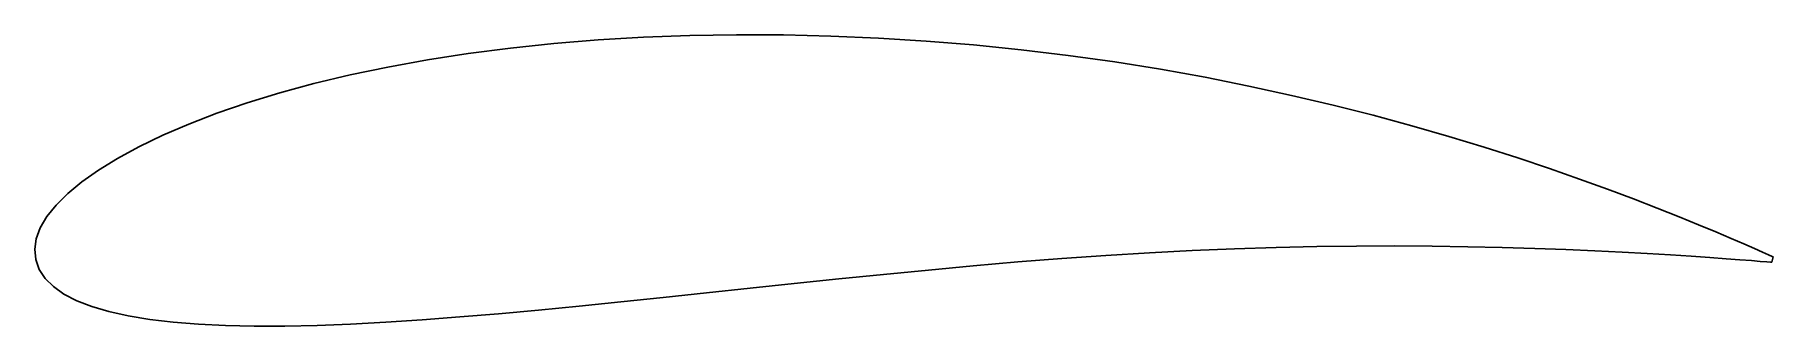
# Model space of a CAD drawing. Header units: metres. Extents: x 0 to 0.1, y -0.004 to 0.013.
import ezdxf

# ---------------------------------------------------------------- set-up
doc = ezdxf.new("R2010")
doc.units = ezdxf.units.M

msp = doc.modelspace()

# ---------------------------------------------------------------- linework, layer by layer
at = {"layer": 'AIRFOIL'}
for p, q in [((0.027332, 0.012181), (0.024902, 0.011866)), ((0.029831, 0.012443), (0.027332, 0.012181)), ((0.03239, 0.012652), (0.029831, 0.012443)), ((0.035, 0.012805), (0.03239, 0.012652)), ((0.037654, 0.012903), (0.035, 0.012805)), ((0.040342, 0.012946), (0.037654, 0.012903)), ((0.043056, 0.012934), (0.040342, 0.012946)), ((0.045787, 0.012867), (0.043056, 0.012934)), ((0.048526, 0.012748), (0.045787, 0.012867)), ((0.051266, 0.012577), (0.048526, 0.012748)), ((0.053999, 0.012358), (0.051266, 0.012577)), ((0.056737, 0.012086), (0.053999, 0.012358)), ((0.059446, 0.01176), (0.056737, 0.012086)), ((0.020278, 0.011088), (0.0181, 0.010631)), ((0.022548, 0.011501), (0.020278, 0.011088)), ((0.024902, 0.011866), (0.022548, 0.011501)), ((0.062121, 0.011384), (0.059446, 0.01176)), ((0.064752, 0.010961), (0.062121, 0.011384)), ((0.016019, 0.010132), (0.014044, 0.009595)), ((0.0181, 0.010631), (0.016019, 0.010132)), ((0.067332, 0.010496), (0.064752, 0.010961)), ((0.069854, 0.009993), (0.067332, 0.010496)), ((0.01218, 0.009025), (0.010432, 0.008425)), ((0.014044, 0.009595), (0.01218, 0.009025)), ((0.072311, 0.009457), (0.069854, 0.009993)), ((0.074696, 0.008894), (0.072311, 0.009457)), ((0.010432, 0.008425), (0.008807, 0.007802)), ((0.077002, 0.008308), (0.074696, 0.008894)), ((0.079224, 0.007706), (0.077002, 0.008308)), ((0.007307, 0.007158), (0.005939, 0.006499)), ((0.008807, 0.007802), (0.007307, 0.007158)), ((0.081357, 0.007092), (0.079224, 0.007706)), ((0.083394, 0.006473), (0.081357, 0.007092)), ((0.005939, 0.006499), (0.004705, 0.00583)), ((0.085331, 0.005855), (0.083394, 0.006473)), ((0.003608, 0.005155), (0.002652, 0.004479)), ((0.004705, 0.00583), (0.003608, 0.005155)), ((0.087164, 0.005242), (0.085331, 0.005855)), ((0.088887, 0.004641), (0.087164, 0.005242)), ((0.002652, 0.004479), (0.001837, 0.003805)), ((0.090497, 0.004058), (0.088887, 0.004641)), ((0.091991, 0.003498), (0.090497, 0.004058)), ((0.001167, 0.003138), (0.000642, 0.002481)), ((0.001837, 0.003805), (0.001167, 0.003138)), ((0.093366, 0.002967), (0.091991, 0.003498)), ((0.000642, 0.002481), (0.000262, 0.001837)), ((0.094618, 0.002469), (0.093366, 0.002967)), ((0.095744, 0.002009), (0.094618, 0.002469)), ((0.096743, 0.001592), (0.095744, 0.002009)), ((0.000029, 0.001207), (-0.000058, 0.000595)), ((0.000262, 0.001837), (0.000029, 0.001207)), ((0.097613, 0.001222), (0.096743, 0.001592)), ((0.098352, 0.000903), (0.097613, 0.001222)), ((-0.000058, 0.000595), (0, 0)), ((0, 0), (0.0002, -0.000563)), ((0.056536, -0.000134), (0.059082, 0.000067)), ((0.059082, 0.000067), (0.061612, 0.000243)), ((0.061612, 0.000243), (0.064117, 0.000395)), ((0.064117, 0.000395), (0.066592, 0.00052)), ((0.066592, 0.00052), (0.069028, 0.000621)), ((0.069028, 0.000621), (0.07142, 0.000696)), ((0.07142, 0.000696), (0.07376, 0.000748)), ((0.07376, 0.000748), (0.07604, 0.000777)), ((0.07604, 0.000777), (0.078254, 0.000785)), ((0.078254, 0.000785), (0.080396, 0.000774)), ((0.080396, 0.000774), (0.082457, 0.000746)), ((0.082457, 0.000746), (0.084432, 0.000703)), ((0.084432, 0.000703), (0.086314, 0.000648)), ((0.086314, 0.000648), (0.088096, 0.000583)), ((0.088096, 0.000583), (0.089774, 0.000511)), ((0.089774, 0.000511), (0.09134, 0.000433)), ((0.09134, 0.000433), (0.09279, 0.000354)), ((0.09279, 0.000354), (0.094118, 0.000274)), ((0.094118, 0.000274), (0.095319, 0.000196)), ((0.095319, 0.000196), (0.09639, 0.000122)), ((0.09639, 0.000122), (0.097327, 0.000054)), ((0.097327, 0.000054), (0.098125, -0.000007)), ((0.098958, 0.000637), (0.098352, 0.000903)), ((0.099431, 0.000427), (0.098958, 0.000637)), ((0.099769, 0.000276), (0.099431, 0.000427)), ((0.099972, 0.000185), (0.099769, 0.000276)), ((0.09996, -0.000154), (0.10004, 0.000154)), ((0.10004, 0.000154), (0.099972, 0.000185)), ((0.0002, -0.000563), (0.000538, -0.001081)), ((0.046234, -0.001113), (0.048811, -0.000853)), ((0.048811, -0.000853), (0.051396, -0.000601)), ((0.051396, -0.000601), (0.053979, -0.000359)), ((0.053979, -0.000359), (0.056536, -0.000134)), ((0.098125, -0.000007), (0.098782, -0.000058)), ((0.098782, -0.000058), (0.099296, -0.0001)), ((0.099296, -0.0001), (0.099664, -0.00013)), ((0.099664, -0.00013), (0.099886, -0.000148)), ((0.099886, -0.000148), (0.09996, -0.000154)), ((0.000538, -0.001081), (0.001011, -0.001554)), ((0.001011, -0.001554), (0.001618, -0.001982)), ((0.001618, -0.001982), (0.002356, -0.002364)), ((0.036131, -0.002174), (0.038614, -0.001912)), ((0.038614, -0.001912), (0.041129, -0.001646)), ((0.041129, -0.001646), (0.043672, -0.001379)), ((0.043672, -0.001379), (0.046234, -0.001113)), ((0.002356, -0.002364), (0.003223, -0.002701)), ((0.003223, -0.002701), (0.004215, -0.002994)), ((0.004215, -0.002994), (0.005328, -0.003242)), ((0.026643, -0.003112), (0.028937, -0.002901)), ((0.028937, -0.002901), (0.031287, -0.002672)), ((0.031287, -0.002672), (0.033686, -0.002429)), ((0.033686, -0.002429), (0.036131, -0.002174)), ((0.005328, -0.003242), (0.00656, -0.003445)), ((0.00656, -0.003445), (0.007906, -0.003605)), ((0.007906, -0.003605), (0.009361, -0.003723)), ((0.009361, -0.003723), (0.010922, -0.003798)), ((0.010922, -0.003798), (0.012584, -0.003834)), ((0.012584, -0.003834), (0.014343, -0.00383)), ((0.014343, -0.00383), (0.016193, -0.00379)), ((0.016193, -0.00379), (0.01813, -0.003714)), ((0.01813, -0.003714), (0.020148, -0.003606)), ((0.020148, -0.003606), (0.022243, -0.003468)), ((0.022243, -0.003468), (0.02441, -0.003302)), ((0.02441, -0.003302), (0.026643, -0.003112))]:
    msp.add_line(p, q, dxfattribs=at)

doc.saveas('drawing.dxf')
